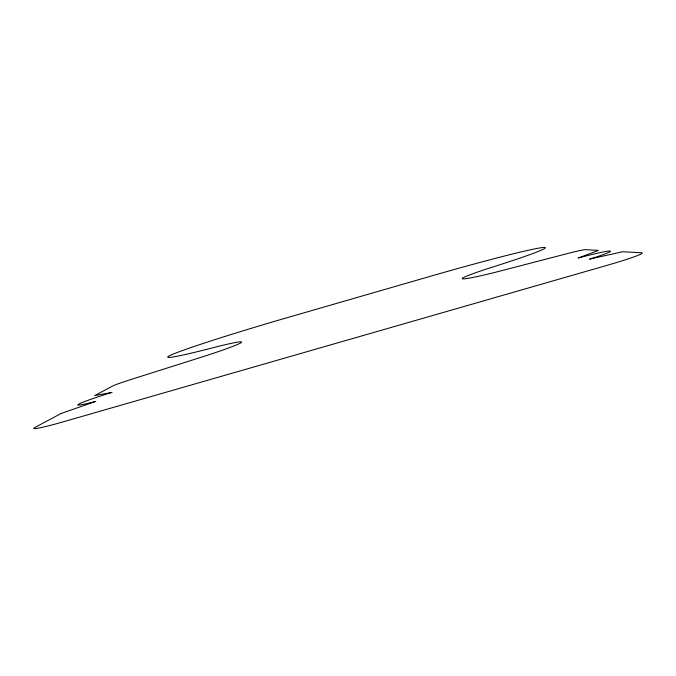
<?xml version="1.0" encoding="UTF-8"?>
<svg xmlns="http://www.w3.org/2000/svg" width="676" height="676" viewBox="0 0 676 676"><rect width="100%" height="100%" fill="white"/><g stroke="black" fill="none" stroke-linecap="round" stroke-linejoin="round"><path stroke-width="1.01" d="M61.195 413.45L35.152 427.325A41.346 2.341 -16.9 0 0 64.186 421.554L608.189 265.017A41.811 2.425 -15.6 0 0 641.566 252.782L622.647 251.734L589.565 259.136A44.388 2.273 -15.7 0 0 609.989 251.033A44.388 2.273 -15.7 0 0 578.276 257.995L598.404 250.39L585.45 249.672A32.363 1.479 -15.8 0 0 567.663 253.517L494.967 272.394A90.702 3.76 -15.8 0 1 491.697 267.341A131.744 4.867 -16.1 0 0 544.704 247.408A120.362 4.453 -16.1 0 0 436.882 274.414L280.379 319.647A119.72 4.411 -16.3 0 0 169.27 355.855A131.152 4.825 -16.3 0 0 215.593 347.058A89.528 3.667 -16.5 0 1 205.065 356.041L131.448 379.354A31.958 1.436 -16.6 0 0 112.613 386.047L94.674 395.604L112.03 392.376A43.872 2.205 -16.7 0 0 78.661 404.138A43.872 2.205 -16.7 0 0 95.764 401.392L61.195 413.45"/></g></svg>
